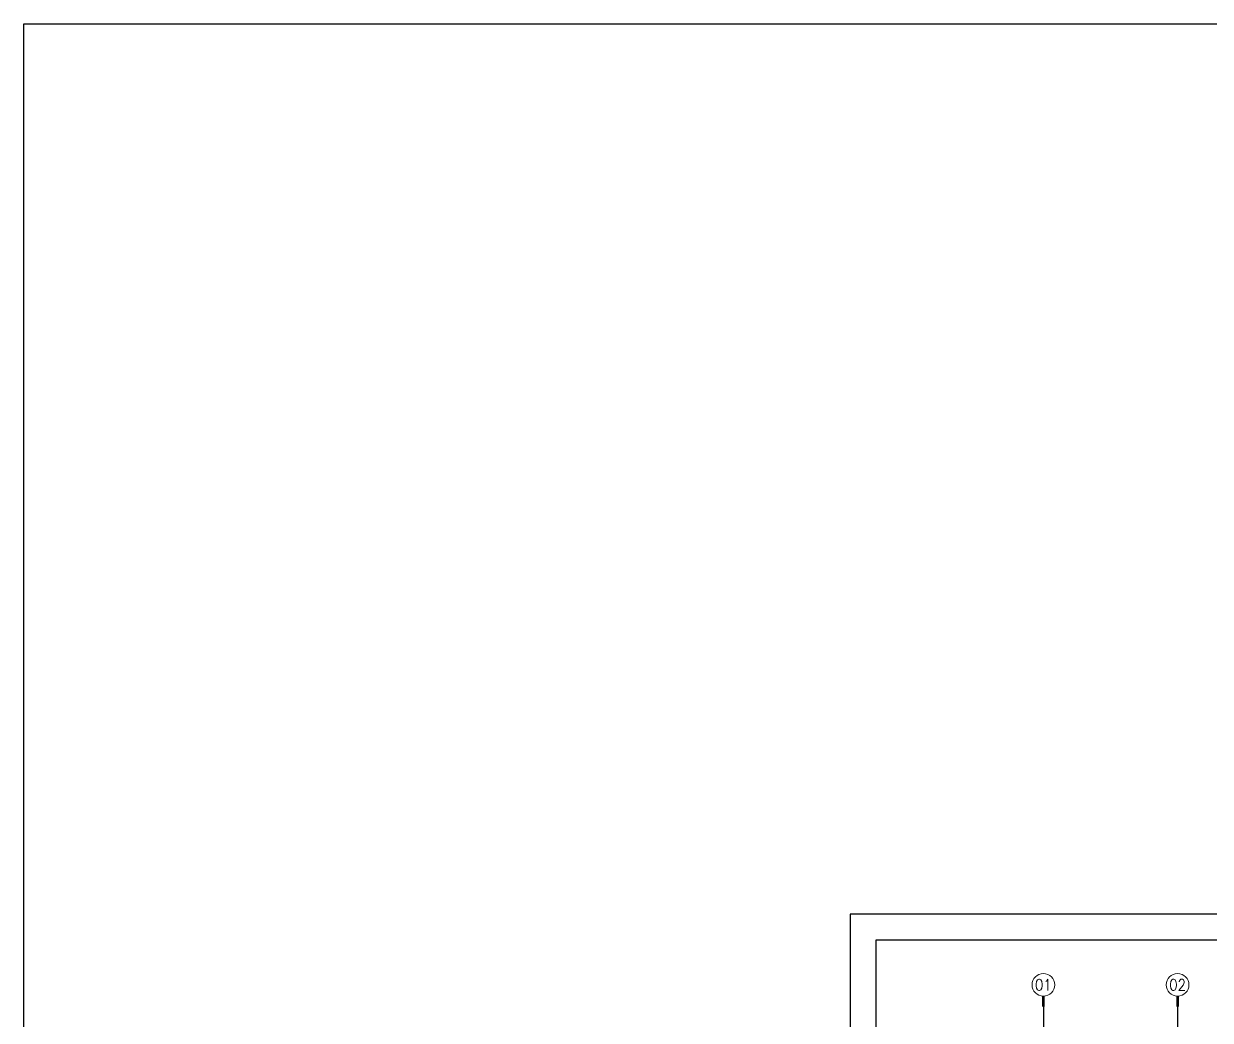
# Model space of a CAD drawing. Extents: x -200722 to 834823, y -494970 to 88783.
# Drawn here: x 200371 to 232395, y 61878 to 88783 of the extents above; entities that cross this region are included whole.
import ezdxf
from ezdxf.enums import TextEntityAlignment as Align

# ---------------------------------------------------------------- set-up
doc = ezdxf.new("R2010")
doc.units = 0
doc.header["$LTSCALE"] = 100
doc.header["$MEASUREMENT"] = 0
doc.linetypes.add('ACAD_ISO04W100', pattern=[30, 24, -3, 0, -3])
doc.linetypes.add('CL', pattern=[3.25, 2.5, -0.25, 0.25, -0.25])
doc.layers.get('0').update_dxf_attribs({"linetype": 'CONTINUOUS'})
doc.layers.add('9_TITLE TEXT', color=7, linetype='CONTINUOUS', lineweight=20)
doc.layers.add('A-GRIDMARKER', color=250, linetype='CONTINUOUS', lineweight=5)
doc.layers.add('A-Grid', color=5, linetype='ACAD_ISO04W100')
doc.styles.get("Standard").update_dxf_attribs({"font": 'simplex.shx'})

msp = doc.modelspace()

# ---------------------------------------------------------------- linework, layer by layer
at = {"color": 18, "ltscale": 0.4, "true_color": 0x000000}
for points in [[(200370.7, 88782.8), (572488, 88782.8), (572488, -205027.2), (200370.7, -205027.2)], [(222672.7, 64744.5), (222672.7, -18415.5), (340412.7, -18415.5), (340412.7, 64744.5)]]:
    msp.add_lwpolyline(points, close=True, dxfattribs=at)
at = {"color": 18, "true_color": 0x000000}
msp.add_lwpolyline([(223372.7, -17715.5), (339712.7, -17715.5), (339712.7, 64044.5), (223372.7, 64044.5)], close=True, dxfattribs=at)
at = {"layer": '9_TITLE TEXT', "color": 18, "true_color": 0x000000}
msp.add_lwpolyline([(339712.7, 64044.5), (223372.7, 64044.5), (223372.7, -17715.5), (339712.7, -17715.5)], dxfattribs=at)
at = {"layer": 'A-Grid', "color": 8, "linetype": 'CL', "ltscale": 5, "elevation": 7446.6}
for points in [[(227890.6, 62242.9), (227890.6, -9708.8)], [(231513.6, 62242.9), (231513.6, -9708.8)]]:
    msp.add_lwpolyline(points, dxfattribs=at)
at = {"layer": 'A-GRIDMARKER', "color": 2, "linetype": 'ByBlock', "ltscale": 500, "const_width": 75, "elevation": 7446.6}
for points in [[(227890.6, 62242.9), (227890.6, 62527.8)], [(231513.6, 62242.9), (231513.6, 62527.8)]]:
    msp.add_lwpolyline(points, dxfattribs=at)
at = {"layer": 'A-GRIDMARKER', "color": 2, "linetype": 'ByBlock', "ltscale": 500}
for centre in [(227890.6, 62834, 7446.6), (231513.6, 62834, 7446.6)]:
    msp.add_circle(centre, 306.2, dxfattribs=at)

# ---------------------------------------------------------------- texts
at = {"layer": 'A-Grid', "color": 18, "true_color": 0x000000, "width": 0.88}
for s, p in [('01', (227890.6, 62834, 7446.6)), ('02', (231513.6, 62834, 7446.6))]:
    msp.add_text(s, height=300, dxfattribs=at).set_placement(p, align=Align.MIDDLE)

doc.saveas('drawing.dxf')
